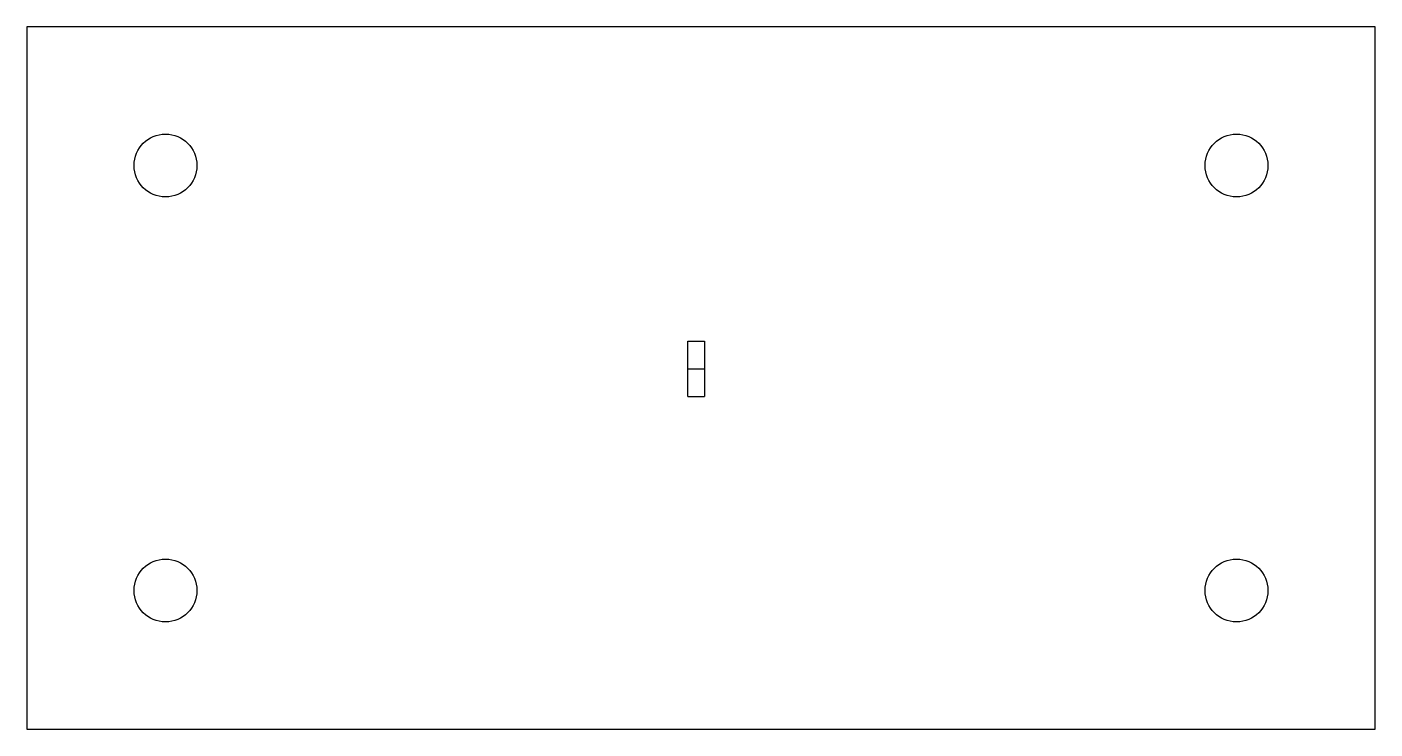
# Model space of a CAD drawing. Extents: x 0 to 73, y 0 to 38.
import ezdxf

# ---------------------------------------------------------------- set-up
doc = ezdxf.new("R2010")
doc.units = 0
doc.layers.add('CUT', color=1, linetype='CONTINUOUS')
doc.layers.add('SCORE', color=5, linetype='CONTINUOUS')

msp = doc.modelspace()

# ---------------------------------------------------------------- linework, layer by layer
at = {"layer": 'CUT'}
for p, q in [((73, 38), (0, 38)), ((0, 38), (0, 0)), ((73, 0), (73, 38)), ((0, 0), (73, 0))]:
    msp.add_line(p, q, dxfattribs=at)
for centre in [(7.5, 30.5), (65.5, 30.5), (7.5, 7.5), (65.5, 7.5)]:
    msp.add_circle(centre, 1.7, dxfattribs=at)
at = {"layer": 'SCORE'}
for p, q in [((35.7875, 21), (36.6875, 21)), ((35.7875, 19.5), (35.7875, 21)), ((36.6875, 21), (36.6875, 19.5)), ((35.7875, 18), (35.7875, 19.5)), ((35.7875, 19.5), (36.6875, 19.5)), ((36.6875, 19.5), (36.6875, 18)), ((35.7875, 18), (36.6875, 18))]:
    msp.add_line(p, q, dxfattribs=at)

doc.saveas('drawing.dxf')
